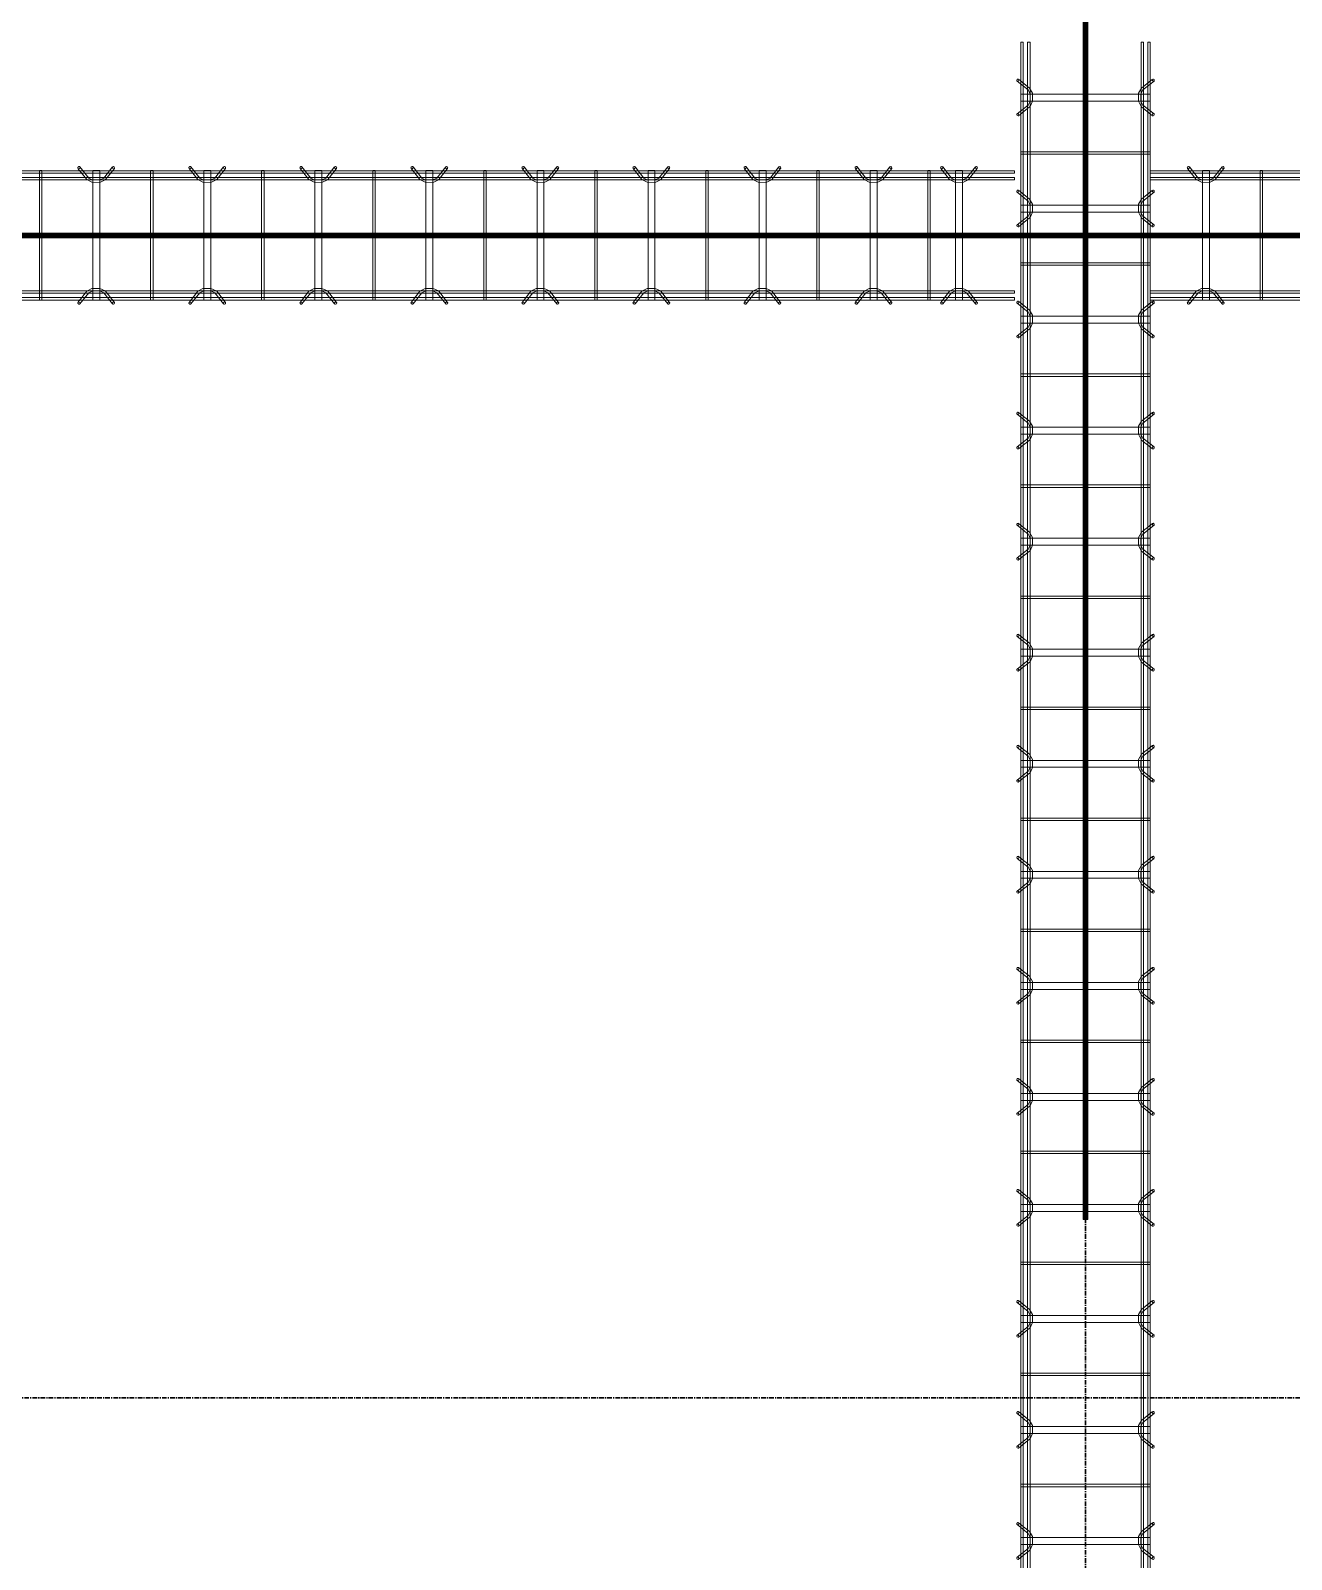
# Model space of a CAD drawing. Header units: inches. Extents: x -19229 to -222, y -6301 to 12387.
# Drawn here: x -3595.3 to -3459.1, y 11265.7 to 11430.9 of the extents above; entities that cross this region are included whole.
import ezdxf

# ---------------------------------------------------------------- set-up
doc = ezdxf.new("R2010")
doc.units = ezdxf.units.IN
doc.header["$MEASUREMENT"] = 0
doc.linetypes.add('Grid Line 1_2_', pattern=[0.875, 0.5, -0.125, 0.125, -0.125])
for name, color, linetype, lineweight in [('A-GENM', 13, 'Continuous', 9), ('S-BEAM', 12, 'Continuous', 9), ('S-GRID', 1, 'Continuous', 9)]:
    doc.layers.add(name, color=color, linetype=linetype, lineweight=lineweight)

# ---------------------------------------------------------------- blocks, each defined once
blk = doc.blocks.new('Dowel bar assembly - Dowel bar assembly-674339-SLAB ON GROUND JOINTS')
at = {"layer": 'S-BEAM'}
for p, q in [((149.05, 1.98), (0, 1.98)), ((0, 1.98), (0, 1.72)), ((0, 1.72), (0, 1.98)), ((0, 1.72), (149.05, 1.72)), ((4.02, 2.23), (4.97, 1.03)), ((5.18, 1.19), (4.23, 2.39)), ((5.63, 1.99), (5.63, -12.01)), ((6.38, 1.99), (5.63, 1.99)), ((5.63, 1.99), (6.38, 1.99)), ((6.38, -12.01), (6.38, 1.99)), ((7.76, 2.39), (6.81, 1.19)), ((7.01, 1.03), (7.96, 2.23)), ((11.87, 1.99), (11.87, -12.01)), ((12.13, 1.99), (11.87, 1.99)), ((11.87, 1.99), (12.13, 1.99)), ((12.13, -12.01), (12.13, 1.99)), ((149.05, 1.25), (0, 1.25)), ((0, 0.99), (0, 1.25)), ((0, 1.25), (0, 0.99)), ((0, 0.99), (149.05, 0.99)), ((149.05, -11.01), (0, -11.01)), ((0, -11.27), (0, -11.01)), ((0, -11.01), (0, -11.27)), ((0, -11.27), (149.05, -11.27)), ((4.97, -11.05), (4.02, -12.25)), ((4.23, -12.41), (5.18, -11.21)), ((6.81, -11.21), (7.76, -12.41)), ((7.96, -12.25), (7.01, -11.05)), ((149.05, -11.74), (0, -11.74)), ((0, -12), (0, -11.74)), ((0, -11.74), (0, -12)), ((0, -12), (149.05, -12)), ((6.38, -12.01), (5.63, -12.01)), ((5.63, -12.01), (6.38, -12.01)), ((12.13, -12.01), (11.87, -12.01)), ((11.87, -12.01), (12.13, -12.01))]:
    blk.add_line(p, q, dxfattribs=at)
at = {"layer": 'S-BEAM', "flags": 128}
for points in [[(4.97, 1.03), (5.53, 0.73), (6.39, 0.72), (6.97, 0.99), (7.01, 1.03)], [(5.18, 1.19), (5.62, 0.97), (6.38, 0.98), (6.81, 1.19)], [(4.97, -11.05), (5.53, -10.75), (6.39, -10.74), (6.97, -11.01), (7.01, -11.05)], [(5.18, -11.21), (5.62, -10.99), (6.38, -11), (6.81, -11.21)]]:
    blk.add_lwpolyline(points, dxfattribs=at)
at = {"layer": 'S-BEAM'}
for centre, major_axis, start_param, end_param in [((4.12, 2.31), (0.101, 0.08), 5.709265, 8.850858), ((4.12, 2.31), (0.101, 0.08), 2.567673, 5.709265), ((7.86, 2.31), (-0.101, 0.08), 3.715513, 6.857105), ((7.86, 2.31), (-0.101, 0.08), 0.57392, 3.715513), ((4.12, -12.33), (-0.101, 0.08), 3.715513, 6.857105), ((4.12, -12.33), (-0.101, 0.08), 0.57392, 3.715513), ((7.86, -12.33), (0.101, 0.08), 5.709265, 8.850858), ((7.86, -12.33), (0.101, 0.08), 2.567673, 5.709265)]:
    blk.add_ellipse(centre, major_axis=major_axis, ratio=0.816528, start_param=start_param, end_param=end_param, dxfattribs=at)
blk = doc.blocks.new('Dowel bar assembly - Dowel bar assembly-674452-SLAB ON GROUND JOINTS')
at = {"layer": 'S-BEAM'}
for p, q in [((153.25, 1.98), (0, 1.98)), ((0, 1.72), (153.25, 1.72)), ((47.87, 1.99), (47.87, -12.01)), ((48.13, 1.99), (47.87, 1.99)), ((47.87, 1.99), (48.13, 1.99)), ((48.13, -12.01), (48.13, 1.99)), ((52.02, 2.23), (52.97, 1.03)), ((53.18, 1.19), (52.23, 2.39)), ((53.63, 1.99), (53.63, -12.01)), ((54.38, 1.99), (53.63, 1.99)), ((53.63, 1.99), (54.38, 1.99)), ((54.38, -12.01), (54.38, 1.99)), ((55.76, 2.39), (54.81, 1.19)), ((55.01, 1.03), (55.96, 2.23)), ((59.87, 1.99), (59.87, -12.01)), ((60.13, 1.99), (59.87, 1.99)), ((59.87, 1.99), (60.13, 1.99)), ((60.13, -12.01), (60.13, 1.99)), ((64.02, 2.23), (64.97, 1.03)), ((65.18, 1.19), (64.23, 2.39)), ((65.63, 1.99), (65.63, -12.01)), ((66.38, 1.99), (65.63, 1.99)), ((65.63, 1.99), (66.38, 1.99)), ((66.38, -12.01), (66.38, 1.99)), ((67.76, 2.39), (66.81, 1.19)), ((67.01, 1.03), (67.96, 2.23)), ((71.87, 1.99), (71.87, -12.01)), ((72.13, 1.99), (71.87, 1.99)), ((71.87, 1.99), (72.13, 1.99)), ((72.13, -12.01), (72.13, 1.99)), ((76.02, 2.23), (76.97, 1.03)), ((77.18, 1.19), (76.23, 2.39)), ((77.63, 1.99), (77.63, -12.01)), ((78.38, 1.99), (77.63, 1.99)), ((77.63, 1.99), (78.38, 1.99)), ((78.38, -12.01), (78.38, 1.99)), ((79.76, 2.39), (78.81, 1.19)), ((79.01, 1.03), (79.96, 2.23)), ((83.87, 1.99), (83.87, -12.01)), ((84.13, 1.99), (83.87, 1.99)), ((83.87, 1.99), (84.13, 1.99)), ((84.13, -12.01), (84.13, 1.99)), ((88.02, 2.23), (88.97, 1.03)), ((89.18, 1.19), (88.23, 2.39)), ((89.63, 1.99), (89.63, -12.01)), ((90.38, 1.99), (89.63, 1.99)), ((89.63, 1.99), (90.38, 1.99)), ((90.38, -12.01), (90.38, 1.99)), ((91.76, 2.39), (90.81, 1.19)), ((91.01, 1.03), (91.96, 2.23)), ((95.87, 1.99), (95.87, -12.01)), ((96.13, 1.99), (95.87, 1.99)), ((95.87, 1.99), (96.13, 1.99)), ((96.13, -12.01), (96.13, 1.99)), ((100.02, 2.23), (100.97, 1.03)), ((101.18, 1.19), (100.23, 2.39)), ((101.63, 1.99), (101.63, -12.01)), ((102.38, 1.99), (101.63, 1.99)), ((101.63, 1.99), (102.38, 1.99)), ((102.38, -12.01), (102.38, 1.99)), ((103.76, 2.39), (102.81, 1.19)), ((103.01, 1.03), (103.96, 2.23)), ((107.87, 1.99), (107.87, -12.01)), ((108.13, 1.99), (107.87, 1.99)), ((107.87, 1.99), (108.13, 1.99)), ((108.13, -12.01), (108.13, 1.99)), ((112.02, 2.23), (112.97, 1.03)), ((113.18, 1.19), (112.23, 2.39)), ((113.63, 1.99), (113.63, -12.01)), ((114.38, 1.99), (113.63, 1.99)), ((113.63, 1.99), (114.38, 1.99)), ((114.38, -12.01), (114.38, 1.99)), ((115.76, 2.39), (114.81, 1.19)), ((115.01, 1.03), (115.96, 2.23)), ((119.87, 1.99), (119.87, -12.01)), ((120.13, 1.99), (119.87, 1.99)), ((119.87, 1.99), (120.13, 1.99)), ((120.13, -12.01), (120.13, 1.99)), ((124.02, 2.23), (124.97, 1.03)), ((125.18, 1.19), (124.23, 2.39)), ((125.63, 1.99), (125.63, -12.01)), ((126.38, 1.99), (125.63, 1.99)), ((125.63, 1.99), (126.38, 1.99)), ((126.38, -12.01), (126.38, 1.99)), ((127.76, 2.39), (126.81, 1.19)), ((127.01, 1.03), (127.96, 2.23)), ((131.87, 1.99), (131.87, -12.01)), ((132.13, 1.99), (131.87, 1.99)), ((131.87, 1.99), (132.13, 1.99)), ((132.13, -12.01), (132.13, 1.99)), ((136.02, 2.23), (136.97, 1.03)), ((137.18, 1.19), (136.23, 2.39)), ((137.63, 1.99), (137.63, -12.01)), ((138.38, 1.99), (137.63, 1.99)), ((137.63, 1.99), (138.38, 1.99)), ((138.38, -12.01), (138.38, 1.99)), ((139.76, 2.39), (138.81, 1.19)), ((139.01, 1.03), (139.96, 2.23)), ((143.87, 1.99), (143.87, -12.01)), ((144.13, 1.99), (143.87, 1.99)), ((143.87, 1.99), (144.13, 1.99)), ((144.13, -12.01), (144.13, 1.99)), ((145.27, 2.23), (146.22, 1.03)), ((146.43, 1.19), (145.48, 2.39)), ((146.87, 1.99), (146.87, -12.01)), ((147.63, 1.99), (146.87, 1.99)), ((146.87, 1.99), (147.63, 1.99)), ((147.63, -12.01), (147.63, 1.99)), ((149.01, 2.39), (148.06, 1.19)), ((148.26, 1.03), (149.21, 2.23)), ((153.25, 1.98), (153.25, 1.72)), ((153.25, 1.72), (153.25, 1.98)), ((153.25, 1.25), (0, 1.25)), ((0, 0.99), (153.25, 0.99)), ((153.25, 0.99), (153.25, 1.25)), ((153.25, 1.25), (153.25, 0.99)), ((153.25, -11.01), (0, -11.01)), ((0, -11.27), (153.25, -11.27)), ((52.97, -11.05), (52.02, -12.25)), ((52.23, -12.41), (53.18, -11.21)), ((54.81, -11.21), (55.76, -12.41)), ((55.96, -12.25), (55.01, -11.05)), ((64.97, -11.05), (64.02, -12.25)), ((64.23, -12.41), (65.18, -11.21)), ((66.81, -11.21), (67.76, -12.41)), ((67.96, -12.25), (67.01, -11.05)), ((76.97, -11.05), (76.02, -12.25)), ((76.23, -12.41), (77.18, -11.21)), ((78.81, -11.21), (79.76, -12.41)), ((79.96, -12.25), (79.01, -11.05)), ((88.97, -11.05), (88.02, -12.25)), ((88.23, -12.41), (89.18, -11.21)), ((90.81, -11.21), (91.76, -12.41)), ((91.96, -12.25), (91.01, -11.05)), ((100.97, -11.05), (100.02, -12.25)), ((100.23, -12.41), (101.18, -11.21)), ((102.81, -11.21), (103.76, -12.41)), ((103.96, -12.25), (103.01, -11.05)), ((112.97, -11.05), (112.02, -12.25)), ((112.23, -12.41), (113.18, -11.21)), ((114.81, -11.21), (115.76, -12.41)), ((115.96, -12.25), (115.01, -11.05)), ((124.97, -11.05), (124.02, -12.25)), ((124.23, -12.41), (125.18, -11.21)), ((126.81, -11.21), (127.76, -12.41)), ((127.96, -12.25), (127.01, -11.05)), ((136.97, -11.05), (136.02, -12.25)), ((136.23, -12.41), (137.18, -11.21)), ((138.81, -11.21), (139.76, -12.41)), ((139.96, -12.25), (139.01, -11.05)), ((146.22, -11.05), (145.27, -12.25)), ((145.48, -12.41), (146.43, -11.21)), ((148.06, -11.21), (149.01, -12.41)), ((149.21, -12.25), (148.26, -11.05)), ((153.25, -11.27), (153.25, -11.01)), ((153.25, -11.01), (153.25, -11.27)), ((153.25, -11.74), (0, -11.74)), ((0, -12), (153.25, -12)), ((48.13, -12.01), (47.87, -12.01)), ((47.87, -12.01), (48.13, -12.01)), ((54.38, -12.01), (53.63, -12.01)), ((53.63, -12.01), (54.38, -12.01)), ((60.13, -12.01), (59.87, -12.01)), ((59.87, -12.01), (60.13, -12.01)), ((66.38, -12.01), (65.63, -12.01)), ((65.63, -12.01), (66.38, -12.01)), ((72.13, -12.01), (71.87, -12.01)), ((71.87, -12.01), (72.13, -12.01)), ((78.38, -12.01), (77.63, -12.01)), ((77.63, -12.01), (78.38, -12.01)), ((84.13, -12.01), (83.87, -12.01)), ((83.87, -12.01), (84.13, -12.01)), ((90.38, -12.01), (89.63, -12.01)), ((89.63, -12.01), (90.38, -12.01)), ((96.13, -12.01), (95.87, -12.01)), ((95.87, -12.01), (96.13, -12.01)), ((102.38, -12.01), (101.63, -12.01)), ((101.63, -12.01), (102.38, -12.01)), ((108.13, -12.01), (107.87, -12.01)), ((107.87, -12.01), (108.13, -12.01)), ((114.38, -12.01), (113.63, -12.01)), ((113.63, -12.01), (114.38, -12.01)), ((120.13, -12.01), (119.87, -12.01)), ((119.87, -12.01), (120.13, -12.01)), ((126.38, -12.01), (125.63, -12.01)), ((125.63, -12.01), (126.38, -12.01)), ((132.13, -12.01), (131.87, -12.01)), ((131.87, -12.01), (132.13, -12.01)), ((138.38, -12.01), (137.63, -12.01)), ((137.63, -12.01), (138.38, -12.01)), ((144.13, -12.01), (143.87, -12.01)), ((143.87, -12.01), (144.13, -12.01)), ((147.63, -12.01), (146.87, -12.01)), ((146.87, -12.01), (147.63, -12.01)), ((153.25, -12), (153.25, -11.74)), ((153.25, -11.74), (153.25, -12))]:
    blk.add_line(p, q, dxfattribs=at)
at = {"layer": 'S-BEAM', "flags": 128}
for points in [[(52.97, 1.03), (53.53, 0.73), (54.39, 0.72), (54.97, 0.99), (55.01, 1.03)], [(53.18, 1.19), (53.62, 0.97), (54.38, 0.98), (54.81, 1.19)], [(64.97, 1.03), (65.53, 0.73), (66.39, 0.72), (66.97, 0.99), (67.01, 1.03)], [(65.18, 1.19), (65.62, 0.97), (66.38, 0.98), (66.81, 1.19)], [(76.97, 1.03), (77.53, 0.73), (78.39, 0.72), (78.97, 0.99), (79.01, 1.03)], [(77.18, 1.19), (77.62, 0.97), (78.38, 0.98), (78.81, 1.19)], [(88.97, 1.03), (89.53, 0.73), (90.39, 0.72), (90.97, 0.99), (91.01, 1.03)], [(89.18, 1.19), (89.62, 0.97), (90.38, 0.98), (90.81, 1.19)], [(100.97, 1.03), (101.53, 0.73), (102.39, 0.72), (102.97, 0.99), (103.01, 1.03)], [(101.18, 1.19), (101.62, 0.97), (102.38, 0.98), (102.81, 1.19)], [(112.97, 1.03), (113.53, 0.73), (114.39, 0.72), (114.97, 0.99), (115.01, 1.03)], [(113.18, 1.19), (113.62, 0.97), (114.38, 0.98), (114.81, 1.19)], [(124.97, 1.03), (125.53, 0.73), (126.39, 0.72), (126.97, 0.99), (127.01, 1.03)], [(125.18, 1.19), (125.62, 0.97), (126.38, 0.98), (126.81, 1.19)], [(136.97, 1.03), (137.53, 0.73), (138.39, 0.72), (138.97, 0.99), (139.01, 1.03)], [(137.18, 1.19), (137.62, 0.97), (138.38, 0.98), (138.81, 1.19)], [(146.22, 1.03), (146.78, 0.73), (147.64, 0.72), (148.22, 0.99), (148.26, 1.03)], [(146.43, 1.19), (146.87, 0.97), (147.63, 0.98), (148.06, 1.19)], [(52.97, -11.05), (53.53, -10.75), (54.39, -10.74), (54.97, -11.01), (55.01, -11.05)], [(53.18, -11.21), (53.62, -10.99), (54.38, -11), (54.81, -11.21)], [(64.97, -11.05), (65.53, -10.75), (66.39, -10.74), (66.97, -11.01), (67.01, -11.05)], [(65.18, -11.21), (65.62, -10.99), (66.38, -11), (66.81, -11.21)], [(76.97, -11.05), (77.53, -10.75), (78.39, -10.74), (78.97, -11.01), (79.01, -11.05)], [(77.18, -11.21), (77.62, -10.99), (78.38, -11), (78.81, -11.21)], [(88.97, -11.05), (89.53, -10.75), (90.39, -10.74), (90.97, -11.01), (91.01, -11.05)], [(89.18, -11.21), (89.62, -10.99), (90.38, -11), (90.81, -11.21)], [(100.97, -11.05), (101.53, -10.75), (102.39, -10.74), (102.97, -11.01), (103.01, -11.05)], [(101.18, -11.21), (101.62, -10.99), (102.38, -11), (102.81, -11.21)], [(112.97, -11.05), (113.53, -10.75), (114.39, -10.74), (114.97, -11.01), (115.01, -11.05)], [(113.18, -11.21), (113.62, -10.99), (114.38, -11), (114.81, -11.21)], [(124.97, -11.05), (125.53, -10.75), (126.39, -10.74), (126.97, -11.01), (127.01, -11.05)], [(125.18, -11.21), (125.62, -10.99), (126.38, -11), (126.81, -11.21)], [(136.97, -11.05), (137.53, -10.75), (138.39, -10.74), (138.97, -11.01), (139.01, -11.05)], [(137.18, -11.21), (137.62, -10.99), (138.38, -11), (138.81, -11.21)], [(146.22, -11.05), (146.78, -10.75), (147.64, -10.74), (148.22, -11.01), (148.26, -11.05)], [(146.43, -11.21), (146.87, -10.99), (147.63, -11), (148.06, -11.21)]]:
    blk.add_lwpolyline(points, dxfattribs=at)
at = {"layer": 'S-BEAM'}
for centre, major_axis, start_param, end_param in [((52.12, 2.31), (0.101, 0.08), 5.709265, 8.850858), ((52.12, 2.31), (0.101, 0.08), 2.567673, 5.709265), ((55.86, 2.31), (-0.101, 0.08), 3.715513, 6.857105), ((55.86, 2.31), (-0.101, 0.08), 0.57392, 3.715513), ((64.12, 2.31), (0.101, 0.08), 5.709265, 8.850858), ((64.12, 2.31), (0.101, 0.08), 2.567673, 5.709265), ((67.86, 2.31), (-0.101, 0.08), 3.715513, 6.857105), ((67.86, 2.31), (-0.101, 0.08), 0.57392, 3.715513), ((76.12, 2.31), (0.101, 0.08), 5.709265, 8.850858), ((76.12, 2.31), (0.101, 0.08), 2.567673, 5.709265), ((79.86, 2.31), (-0.101, 0.08), 3.715513, 6.857105), ((79.86, 2.31), (-0.101, 0.08), 0.57392, 3.715513), ((88.12, 2.31), (0.101, 0.08), 5.709265, 8.850858), ((88.12, 2.31), (0.101, 0.08), 2.567673, 5.709265), ((91.86, 2.31), (-0.101, 0.08), 3.715513, 6.857105), ((91.86, 2.31), (-0.101, 0.08), 0.57392, 3.715513), ((100.12, 2.31), (0.101, 0.08), 5.709265, 8.850858), ((100.12, 2.31), (0.101, 0.08), 2.567673, 5.709265), ((103.86, 2.31), (-0.101, 0.08), 3.715513, 6.857105), ((103.86, 2.31), (-0.101, 0.08), 0.57392, 3.715513), ((112.12, 2.31), (0.101, 0.08), 5.709265, 8.850858), ((112.12, 2.31), (0.101, 0.08), 2.567673, 5.709265), ((115.86, 2.31), (-0.101, 0.08), 3.715513, 6.857105), ((115.86, 2.31), (-0.101, 0.08), 0.57392, 3.715513), ((124.12, 2.31), (0.101, 0.08), 5.709265, 8.850858), ((124.12, 2.31), (0.101, 0.08), 2.567673, 5.709265), ((127.86, 2.31), (-0.101, 0.08), 3.715513, 6.857105), ((127.86, 2.31), (-0.101, 0.08), 0.57392, 3.715513), ((136.12, 2.31), (0.101, 0.08), 5.709265, 8.850858), ((136.12, 2.31), (0.101, 0.08), 2.567673, 5.709265), ((139.86, 2.31), (-0.101, 0.08), 3.715513, 6.857105), ((139.86, 2.31), (-0.101, 0.08), 0.57392, 3.715513), ((145.37, 2.31), (0.101, 0.08), 5.709265, 8.850858), ((145.37, 2.31), (0.101, 0.08), 2.567673, 5.709265), ((149.11, 2.31), (-0.101, 0.08), 3.715513, 6.857105), ((149.11, 2.31), (-0.101, 0.08), 0.57392, 3.715513), ((52.12, -12.33), (-0.101, 0.08), 3.715513, 6.857105), ((52.12, -12.33), (-0.101, 0.08), 0.57392, 3.715513), ((55.86, -12.33), (0.101, 0.08), 5.709265, 8.850858), ((55.86, -12.33), (0.101, 0.08), 2.567673, 5.709265), ((64.12, -12.33), (-0.101, 0.08), 3.715513, 6.857105), ((64.12, -12.33), (-0.101, 0.08), 0.57392, 3.715513), ((67.86, -12.33), (0.101, 0.08), 5.709265, 8.850858), ((67.86, -12.33), (0.101, 0.08), 2.567673, 5.709265), ((76.12, -12.33), (-0.101, 0.08), 3.715513, 6.857105), ((76.12, -12.33), (-0.101, 0.08), 0.57392, 3.715513), ((79.86, -12.33), (0.101, 0.08), 5.709265, 8.850858), ((79.86, -12.33), (0.101, 0.08), 2.567673, 5.709265), ((88.12, -12.33), (-0.101, 0.08), 3.715513, 6.857105), ((88.12, -12.33), (-0.101, 0.08), 0.57392, 3.715513), ((91.86, -12.33), (0.101, 0.08), 5.709265, 8.850858), ((91.86, -12.33), (0.101, 0.08), 2.567673, 5.709265), ((100.12, -12.33), (-0.101, 0.08), 3.715513, 6.857105), ((100.12, -12.33), (-0.101, 0.08), 0.57392, 3.715513), ((103.86, -12.33), (0.101, 0.08), 5.709265, 8.850858), ((103.86, -12.33), (0.101, 0.08), 2.567673, 5.709265), ((112.12, -12.33), (-0.101, 0.08), 3.715513, 6.857105), ((112.12, -12.33), (-0.101, 0.08), 0.57392, 3.715513), ((115.86, -12.33), (0.101, 0.08), 5.709265, 8.850858), ((115.86, -12.33), (0.101, 0.08), 2.567673, 5.709265), ((124.12, -12.33), (-0.101, 0.08), 3.715513, 6.857105), ((124.12, -12.33), (-0.101, 0.08), 0.57392, 3.715513), ((127.86, -12.33), (0.101, 0.08), 5.709265, 8.850858), ((127.86, -12.33), (0.101, 0.08), 2.567673, 5.709265), ((136.12, -12.33), (-0.101, 0.08), 3.715513, 6.857105), ((136.12, -12.33), (-0.101, 0.08), 0.57392, 3.715513), ((139.86, -12.33), (0.101, 0.08), 5.709265, 8.850858), ((139.86, -12.33), (0.101, 0.08), 2.567673, 5.709265), ((145.37, -12.33), (-0.101, 0.08), 3.715513, 6.857105), ((145.37, -12.33), (-0.101, 0.08), 0.57392, 3.715513), ((149.11, -12.33), (0.101, 0.08), 5.709265, 8.850858), ((149.11, -12.33), (0.101, 0.08), 2.567673, 5.709265)]:
    blk.add_ellipse(centre, major_axis=major_axis, ratio=0.816528, start_param=start_param, end_param=end_param, dxfattribs=at)
blk = doc.blocks.new('Dowel bar assembly - Dowel bar assembly-1729090-SLAB ON GROUND JOINTS')
at = {"layer": 'S-BEAM'}
for p, q in [((242.52, 1.98), (0, 1.98)), ((0, 1.98), (0, 1.72)), ((0, 1.72), (0, 1.98)), ((0, 1.72), (242.52, 1.72)), ((4.02, 2.23), (4.97, 1.03)), ((5.18, 1.19), (4.23, 2.39)), ((5.63, 1.99), (5.63, -12.01)), ((6.38, 1.99), (5.63, 1.99)), ((5.63, 1.99), (6.38, 1.99)), ((6.38, -12.01), (6.38, 1.99)), ((7.76, 2.39), (6.81, 1.19)), ((7.01, 1.03), (7.96, 2.23)), ((11.87, 1.99), (11.87, -12.01)), ((12.13, 1.99), (11.87, 1.99)), ((11.87, 1.99), (12.13, 1.99)), ((12.13, -12.01), (12.13, 1.99)), ((16.02, 2.23), (16.97, 1.03)), ((17.18, 1.19), (16.23, 2.39)), ((17.63, 1.99), (17.63, -12.01)), ((18.38, 1.99), (17.63, 1.99)), ((17.63, 1.99), (18.38, 1.99)), ((18.38, -12.01), (18.38, 1.99)), ((19.76, 2.39), (18.81, 1.19)), ((19.01, 1.03), (19.96, 2.23)), ((23.87, 1.99), (23.87, -12.01)), ((24.13, 1.99), (23.87, 1.99)), ((23.87, 1.99), (24.13, 1.99)), ((24.13, -12.01), (24.13, 1.99)), ((28.02, 2.23), (28.97, 1.03)), ((29.18, 1.19), (28.23, 2.39)), ((29.63, 1.99), (29.63, -12.01)), ((30.38, 1.99), (29.63, 1.99)), ((29.63, 1.99), (30.38, 1.99)), ((30.38, -12.01), (30.38, 1.99)), ((31.76, 2.39), (30.81, 1.19)), ((31.01, 1.03), (31.96, 2.23)), ((35.87, 1.99), (35.87, -12.01)), ((36.13, 1.99), (35.87, 1.99)), ((35.87, 1.99), (36.13, 1.99)), ((36.13, -12.01), (36.13, 1.99)), ((40.02, 2.23), (40.97, 1.03)), ((41.18, 1.19), (40.23, 2.39)), ((41.63, 1.99), (41.63, -12.01)), ((42.38, 1.99), (41.63, 1.99)), ((41.63, 1.99), (42.38, 1.99)), ((42.38, -12.01), (42.38, 1.99)), ((43.76, 2.39), (42.81, 1.19)), ((43.01, 1.03), (43.96, 2.23)), ((47.87, 1.99), (47.87, -12.01)), ((48.13, 1.99), (47.87, 1.99)), ((47.87, 1.99), (48.13, 1.99)), ((48.13, -12.01), (48.13, 1.99)), ((52.02, 2.23), (52.97, 1.03)), ((53.18, 1.19), (52.23, 2.39)), ((53.63, 1.99), (53.63, -12.01)), ((54.38, 1.99), (53.63, 1.99)), ((53.63, 1.99), (54.38, 1.99)), ((54.38, -12.01), (54.38, 1.99)), ((55.76, 2.39), (54.81, 1.19)), ((55.01, 1.03), (55.96, 2.23)), ((59.87, 1.99), (59.87, -12.01)), ((60.13, 1.99), (59.87, 1.99)), ((59.87, 1.99), (60.13, 1.99)), ((60.13, -12.01), (60.13, 1.99)), ((64.02, 2.23), (64.97, 1.03)), ((65.18, 1.19), (64.23, 2.39)), ((65.63, 1.99), (65.63, -12.01)), ((66.38, 1.99), (65.63, 1.99)), ((65.63, 1.99), (66.38, 1.99)), ((66.38, -12.01), (66.38, 1.99)), ((67.76, 2.39), (66.81, 1.19)), ((67.01, 1.03), (67.96, 2.23)), ((71.87, 1.99), (71.87, -12.01)), ((72.13, 1.99), (71.87, 1.99)), ((71.87, 1.99), (72.13, 1.99)), ((72.13, -12.01), (72.13, 1.99)), ((76.02, 2.23), (76.97, 1.03)), ((77.18, 1.19), (76.23, 2.39)), ((77.63, 1.99), (77.63, -12.01)), ((78.38, 1.99), (77.63, 1.99)), ((77.63, 1.99), (78.38, 1.99)), ((78.38, -12.01), (78.38, 1.99)), ((79.76, 2.39), (78.81, 1.19)), ((79.01, 1.03), (79.96, 2.23)), ((83.87, 1.99), (83.87, -12.01)), ((84.13, 1.99), (83.87, 1.99)), ((83.87, 1.99), (84.13, 1.99)), ((84.13, -12.01), (84.13, 1.99)), ((88.02, 2.23), (88.97, 1.03)), ((89.18, 1.19), (88.23, 2.39)), ((89.63, 1.99), (89.63, -12.01)), ((90.38, 1.99), (89.63, 1.99)), ((89.63, 1.99), (90.38, 1.99)), ((90.38, -12.01), (90.38, 1.99)), ((91.76, 2.39), (90.81, 1.19)), ((91.01, 1.03), (91.96, 2.23)), ((95.87, 1.99), (95.87, -12.01)), ((96.13, 1.99), (95.87, 1.99)), ((95.87, 1.99), (96.13, 1.99)), ((96.13, -12.01), (96.13, 1.99)), ((100.02, 2.23), (100.97, 1.03)), ((101.18, 1.19), (100.23, 2.39)), ((101.63, 1.99), (101.63, -12.01)), ((102.38, 1.99), (101.63, 1.99)), ((101.63, 1.99), (102.38, 1.99)), ((102.38, -12.01), (102.38, 1.99)), ((103.76, 2.39), (102.81, 1.19)), ((103.01, 1.03), (103.96, 2.23)), ((107.87, 1.99), (107.87, -12.01)), ((108.13, 1.99), (107.87, 1.99)), ((107.87, 1.99), (108.13, 1.99)), ((108.13, -12.01), (108.13, 1.99)), ((112.02, 2.23), (112.97, 1.03)), ((113.18, 1.19), (112.23, 2.39)), ((113.63, 1.99), (113.63, -12.01)), ((114.38, 1.99), (113.63, 1.99)), ((113.63, 1.99), (114.38, 1.99)), ((114.38, -12.01), (114.38, 1.99)), ((115.76, 2.39), (114.81, 1.19)), ((115.01, 1.03), (115.96, 2.23)), ((119.87, 1.99), (119.87, -12.01)), ((120.13, 1.99), (119.87, 1.99)), ((119.87, 1.99), (120.13, 1.99)), ((120.13, -12.01), (120.13, 1.99)), ((124.02, 2.23), (124.97, 1.03)), ((125.18, 1.19), (124.23, 2.39)), ((125.63, 1.99), (125.63, -12.01)), ((126.38, 1.99), (125.63, 1.99)), ((125.63, 1.99), (126.38, 1.99)), ((126.38, -12.01), (126.38, 1.99)), ((127.76, 2.39), (126.81, 1.19)), ((127.01, 1.03), (127.96, 2.23)), ((131.87, 1.99), (131.87, -12.01)), ((132.13, 1.99), (131.87, 1.99)), ((131.87, 1.99), (132.13, 1.99)), ((132.13, -12.01), (132.13, 1.99)), ((136.02, 2.23), (136.97, 1.03)), ((137.18, 1.19), (136.23, 2.39)), ((137.63, 1.99), (137.63, -12.01)), ((138.38, 1.99), (137.63, 1.99)), ((137.63, 1.99), (138.38, 1.99)), ((138.38, -12.01), (138.38, 1.99)), ((139.76, 2.39), (138.81, 1.19)), ((139.01, 1.03), (139.96, 2.23)), ((143.87, 1.99), (143.87, -12.01)), ((144.13, 1.99), (143.87, 1.99)), ((143.87, 1.99), (144.13, 1.99)), ((144.13, -12.01), (144.13, 1.99)), ((148.02, 2.23), (148.97, 1.03)), ((149.18, 1.19), (148.23, 2.39)), ((149.63, 1.99), (149.63, -12.01)), ((150.38, 1.99), (149.63, 1.99)), ((149.63, 1.99), (150.38, 1.99)), ((150.38, -12.01), (150.38, 1.99)), ((151.76, 2.39), (150.81, 1.19)), ((151.01, 1.03), (151.96, 2.23)), ((155.87, 1.99), (155.87, -12.01)), ((156.13, 1.99), (155.87, 1.99)), ((155.87, 1.99), (156.13, 1.99)), ((156.13, -12.01), (156.13, 1.99)), ((160.02, 2.23), (160.97, 1.03)), ((161.18, 1.19), (160.23, 2.39)), ((161.63, 1.99), (161.63, -12.01)), ((162.38, 1.99), (161.63, 1.99)), ((161.63, 1.99), (162.38, 1.99)), ((162.38, -12.01), (162.38, 1.99)), ((163.76, 2.39), (162.81, 1.19)), ((163.01, 1.03), (163.96, 2.23)), ((242.52, 1.25), (0, 1.25)), ((0, 0.99), (0, 1.25)), ((0, 1.25), (0, 0.99)), ((0, 0.99), (242.52, 0.99)), ((242.52, -11.01), (0, -11.01)), ((0, -11.27), (0, -11.01)), ((0, -11.01), (0, -11.27)), ((0, -11.27), (242.52, -11.27)), ((4.97, -11.05), (4.02, -12.25)), ((4.23, -12.41), (5.18, -11.21)), ((6.81, -11.21), (7.76, -12.41)), ((7.96, -12.25), (7.01, -11.05)), ((16.97, -11.05), (16.02, -12.25)), ((16.23, -12.41), (17.18, -11.21)), ((18.81, -11.21), (19.76, -12.41)), ((19.96, -12.25), (19.01, -11.05)), ((28.97, -11.05), (28.02, -12.25)), ((28.23, -12.41), (29.18, -11.21)), ((30.81, -11.21), (31.76, -12.41)), ((31.96, -12.25), (31.01, -11.05)), ((40.97, -11.05), (40.02, -12.25)), ((40.23, -12.41), (41.18, -11.21)), ((42.81, -11.21), (43.76, -12.41)), ((43.96, -12.25), (43.01, -11.05)), ((52.97, -11.05), (52.02, -12.25)), ((52.23, -12.41), (53.18, -11.21)), ((54.81, -11.21), (55.76, -12.41)), ((55.96, -12.25), (55.01, -11.05)), ((64.97, -11.05), (64.02, -12.25)), ((64.23, -12.41), (65.18, -11.21)), ((66.81, -11.21), (67.76, -12.41)), ((67.96, -12.25), (67.01, -11.05)), ((76.97, -11.05), (76.02, -12.25)), ((76.23, -12.41), (77.18, -11.21)), ((78.81, -11.21), (79.76, -12.41)), ((79.96, -12.25), (79.01, -11.05)), ((88.97, -11.05), (88.02, -12.25)), ((88.23, -12.41), (89.18, -11.21)), ((90.81, -11.21), (91.76, -12.41)), ((91.96, -12.25), (91.01, -11.05)), ((100.97, -11.05), (100.02, -12.25)), ((100.23, -12.41), (101.18, -11.21)), ((102.81, -11.21), (103.76, -12.41)), ((103.96, -12.25), (103.01, -11.05)), ((112.97, -11.05), (112.02, -12.25)), ((112.23, -12.41), (113.18, -11.21)), ((114.81, -11.21), (115.76, -12.41)), ((115.96, -12.25), (115.01, -11.05)), ((124.97, -11.05), (124.02, -12.25)), ((124.23, -12.41), (125.18, -11.21)), ((126.81, -11.21), (127.76, -12.41)), ((127.96, -12.25), (127.01, -11.05)), ((136.97, -11.05), (136.02, -12.25)), ((136.23, -12.41), (137.18, -11.21)), ((138.81, -11.21), (139.76, -12.41)), ((139.96, -12.25), (139.01, -11.05)), ((148.97, -11.05), (148.02, -12.25)), ((148.23, -12.41), (149.18, -11.21)), ((150.81, -11.21), (151.76, -12.41)), ((151.96, -12.25), (151.01, -11.05)), ((160.97, -11.05), (160.02, -12.25)), ((160.23, -12.41), (161.18, -11.21)), ((162.81, -11.21), (163.76, -12.41)), ((163.96, -12.25), (163.01, -11.05)), ((242.52, -11.74), (0, -11.74)), ((0, -12), (0, -11.74)), ((0, -11.74), (0, -12)), ((0, -12), (242.52, -12)), ((6.38, -12.01), (5.63, -12.01)), ((5.63, -12.01), (6.38, -12.01)), ((12.13, -12.01), (11.87, -12.01)), ((11.87, -12.01), (12.13, -12.01)), ((18.38, -12.01), (17.63, -12.01)), ((17.63, -12.01), (18.38, -12.01)), ((24.13, -12.01), (23.87, -12.01)), ((23.87, -12.01), (24.13, -12.01)), ((30.38, -12.01), (29.63, -12.01)), ((29.63, -12.01), (30.38, -12.01)), ((36.13, -12.01), (35.87, -12.01)), ((35.87, -12.01), (36.13, -12.01)), ((42.38, -12.01), (41.63, -12.01)), ((41.63, -12.01), (42.38, -12.01)), ((48.13, -12.01), (47.87, -12.01)), ((47.87, -12.01), (48.13, -12.01)), ((54.38, -12.01), (53.63, -12.01)), ((53.63, -12.01), (54.38, -12.01)), ((60.13, -12.01), (59.87, -12.01)), ((59.87, -12.01), (60.13, -12.01)), ((66.38, -12.01), (65.63, -12.01)), ((65.63, -12.01), (66.38, -12.01)), ((72.13, -12.01), (71.87, -12.01)), ((71.87, -12.01), (72.13, -12.01)), ((78.38, -12.01), (77.63, -12.01)), ((77.63, -12.01), (78.38, -12.01)), ((84.13, -12.01), (83.87, -12.01)), ((83.87, -12.01), (84.13, -12.01)), ((90.38, -12.01), (89.63, -12.01)), ((89.63, -12.01), (90.38, -12.01)), ((96.13, -12.01), (95.87, -12.01)), ((95.87, -12.01), (96.13, -12.01)), ((102.38, -12.01), (101.63, -12.01)), ((101.63, -12.01), (102.38, -12.01)), ((108.13, -12.01), (107.87, -12.01)), ((107.87, -12.01), (108.13, -12.01)), ((114.38, -12.01), (113.63, -12.01)), ((113.63, -12.01), (114.38, -12.01)), ((120.13, -12.01), (119.87, -12.01)), ((119.87, -12.01), (120.13, -12.01)), ((126.38, -12.01), (125.63, -12.01)), ((125.63, -12.01), (126.38, -12.01)), ((132.13, -12.01), (131.87, -12.01)), ((131.87, -12.01), (132.13, -12.01)), ((138.38, -12.01), (137.63, -12.01)), ((137.63, -12.01), (138.38, -12.01)), ((144.13, -12.01), (143.87, -12.01)), ((143.87, -12.01), (144.13, -12.01)), ((150.38, -12.01), (149.63, -12.01)), ((149.63, -12.01), (150.38, -12.01)), ((156.13, -12.01), (155.87, -12.01)), ((155.87, -12.01), (156.13, -12.01)), ((162.38, -12.01), (161.63, -12.01)), ((161.63, -12.01), (162.38, -12.01))]:
    blk.add_line(p, q, dxfattribs=at)
at = {"layer": 'S-BEAM', "flags": 128}
for points in [[(4.97, 1.03), (5.53, 0.73), (6.39, 0.72), (6.97, 0.99), (7.01, 1.03)], [(5.18, 1.19), (5.62, 0.97), (6.38, 0.98), (6.81, 1.19)], [(16.97, 1.03), (17.53, 0.73), (18.39, 0.72), (18.97, 0.99), (19.01, 1.03)], [(17.18, 1.19), (17.62, 0.97), (18.38, 0.98), (18.81, 1.19)], [(28.97, 1.03), (29.53, 0.73), (30.39, 0.72), (30.97, 0.99), (31.01, 1.03)], [(29.18, 1.19), (29.62, 0.97), (30.38, 0.98), (30.81, 1.19)], [(40.97, 1.03), (41.53, 0.73), (42.39, 0.72), (42.97, 0.99), (43.01, 1.03)], [(41.18, 1.19), (41.62, 0.97), (42.38, 0.98), (42.81, 1.19)], [(52.97, 1.03), (53.53, 0.73), (54.39, 0.72), (54.97, 0.99), (55.01, 1.03)], [(53.18, 1.19), (53.62, 0.97), (54.38, 0.98), (54.81, 1.19)], [(64.97, 1.03), (65.53, 0.73), (66.39, 0.72), (66.97, 0.99), (67.01, 1.03)], [(65.18, 1.19), (65.62, 0.97), (66.38, 0.98), (66.81, 1.19)], [(76.97, 1.03), (77.53, 0.73), (78.39, 0.72), (78.97, 0.99), (79.01, 1.03)], [(77.18, 1.19), (77.62, 0.97), (78.38, 0.98), (78.81, 1.19)], [(88.97, 1.03), (89.53, 0.73), (90.39, 0.72), (90.97, 0.99), (91.01, 1.03)], [(89.18, 1.19), (89.62, 0.97), (90.38, 0.98), (90.81, 1.19)], [(100.97, 1.03), (101.53, 0.73), (102.39, 0.72), (102.97, 0.99), (103.01, 1.03)], [(101.18, 1.19), (101.62, 0.97), (102.38, 0.98), (102.81, 1.19)], [(112.97, 1.03), (113.53, 0.73), (114.39, 0.72), (114.97, 0.99), (115.01, 1.03)], [(113.18, 1.19), (113.62, 0.97), (114.38, 0.98), (114.81, 1.19)], [(124.97, 1.03), (125.53, 0.73), (126.39, 0.72), (126.97, 0.99), (127.01, 1.03)], [(125.18, 1.19), (125.62, 0.97), (126.38, 0.98), (126.81, 1.19)], [(136.97, 1.03), (137.53, 0.73), (138.39, 0.72), (138.97, 0.99), (139.01, 1.03)], [(137.18, 1.19), (137.62, 0.97), (138.38, 0.98), (138.81, 1.19)], [(148.97, 1.03), (149.53, 0.73), (150.39, 0.72), (150.97, 0.99), (151.01, 1.03)], [(149.18, 1.19), (149.62, 0.97), (150.38, 0.98), (150.81, 1.19)], [(160.97, 1.03), (161.53, 0.73), (162.39, 0.72), (162.97, 0.99), (163.01, 1.03)], [(161.18, 1.19), (161.62, 0.97), (162.38, 0.98), (162.81, 1.19)], [(4.97, -11.05), (5.53, -10.75), (6.39, -10.74), (6.97, -11.01), (7.01, -11.05)], [(5.18, -11.21), (5.62, -10.99), (6.38, -11), (6.81, -11.21)], [(16.97, -11.05), (17.53, -10.75), (18.39, -10.74), (18.97, -11.01), (19.01, -11.05)], [(17.18, -11.21), (17.62, -10.99), (18.38, -11), (18.81, -11.21)], [(28.97, -11.05), (29.53, -10.75), (30.39, -10.74), (30.97, -11.01), (31.01, -11.05)], [(29.18, -11.21), (29.62, -10.99), (30.38, -11), (30.81, -11.21)], [(40.97, -11.05), (41.53, -10.75), (42.39, -10.74), (42.97, -11.01), (43.01, -11.05)], [(41.18, -11.21), (41.62, -10.99), (42.38, -11), (42.81, -11.21)], [(52.97, -11.05), (53.53, -10.75), (54.39, -10.74), (54.97, -11.01), (55.01, -11.05)], [(53.18, -11.21), (53.62, -10.99), (54.38, -11), (54.81, -11.21)], [(64.97, -11.05), (65.53, -10.75), (66.39, -10.74), (66.97, -11.01), (67.01, -11.05)], [(65.18, -11.21), (65.62, -10.99), (66.38, -11), (66.81, -11.21)], [(76.97, -11.05), (77.53, -10.75), (78.39, -10.74), (78.97, -11.01), (79.01, -11.05)], [(77.18, -11.21), (77.62, -10.99), (78.38, -11), (78.81, -11.21)], [(88.97, -11.05), (89.53, -10.75), (90.39, -10.74), (90.97, -11.01), (91.01, -11.05)], [(89.18, -11.21), (89.62, -10.99), (90.38, -11), (90.81, -11.21)], [(100.97, -11.05), (101.53, -10.75), (102.39, -10.74), (102.97, -11.01), (103.01, -11.05)], [(101.18, -11.21), (101.62, -10.99), (102.38, -11), (102.81, -11.21)], [(112.97, -11.05), (113.53, -10.75), (114.39, -10.74), (114.97, -11.01), (115.01, -11.05)], [(113.18, -11.21), (113.62, -10.99), (114.38, -11), (114.81, -11.21)], [(124.97, -11.05), (125.53, -10.75), (126.39, -10.74), (126.97, -11.01), (127.01, -11.05)], [(125.18, -11.21), (125.62, -10.99), (126.38, -11), (126.81, -11.21)], [(136.97, -11.05), (137.53, -10.75), (138.39, -10.74), (138.97, -11.01), (139.01, -11.05)], [(137.18, -11.21), (137.62, -10.99), (138.38, -11), (138.81, -11.21)], [(148.97, -11.05), (149.53, -10.75), (150.39, -10.74), (150.97, -11.01), (151.01, -11.05)], [(149.18, -11.21), (149.62, -10.99), (150.38, -11), (150.81, -11.21)], [(160.97, -11.05), (161.53, -10.75), (162.39, -10.74), (162.97, -11.01), (163.01, -11.05)], [(161.18, -11.21), (161.62, -10.99), (162.38, -11), (162.81, -11.21)]]:
    blk.add_lwpolyline(points, dxfattribs=at)
at = {"layer": 'S-BEAM'}
for centre, major_axis, start_param, end_param in [((4.12, 2.31), (0.101, 0.08), 5.709265, 8.850858), ((4.12, 2.31), (0.101, 0.08), 2.567673, 5.709265), ((7.86, 2.31), (-0.101, 0.08), 3.715513, 6.857105), ((7.86, 2.31), (-0.101, 0.08), 0.57392, 3.715513), ((16.12, 2.31), (0.101, 0.08), 5.709265, 8.850858), ((16.12, 2.31), (0.101, 0.08), 2.567673, 5.709265), ((19.86, 2.31), (-0.101, 0.08), 3.715513, 6.857105), ((19.86, 2.31), (-0.101, 0.08), 0.57392, 3.715513), ((28.12, 2.31), (0.101, 0.08), 5.709265, 8.850858), ((28.12, 2.31), (0.101, 0.08), 2.567673, 5.709265), ((31.86, 2.31), (-0.101, 0.08), 3.715513, 6.857105), ((31.86, 2.31), (-0.101, 0.08), 0.57392, 3.715513), ((40.12, 2.31), (0.101, 0.08), 5.709265, 8.850858), ((40.12, 2.31), (0.101, 0.08), 2.567673, 5.709265), ((43.86, 2.31), (-0.101, 0.08), 3.715513, 6.857105), ((43.86, 2.31), (-0.101, 0.08), 0.57392, 3.715513), ((52.12, 2.31), (0.101, 0.08), 5.709265, 8.850858), ((52.12, 2.31), (0.101, 0.08), 2.567673, 5.709265), ((55.86, 2.31), (-0.101, 0.08), 3.715513, 6.857105), ((55.86, 2.31), (-0.101, 0.08), 0.57392, 3.715513), ((64.12, 2.31), (0.101, 0.08), 5.709265, 8.850858), ((64.12, 2.31), (0.101, 0.08), 2.567673, 5.709265), ((67.86, 2.31), (-0.101, 0.08), 3.715513, 6.857105), ((67.86, 2.31), (-0.101, 0.08), 0.57392, 3.715513), ((76.12, 2.31), (0.101, 0.08), 5.709265, 8.850858), ((76.12, 2.31), (0.101, 0.08), 2.567673, 5.709265), ((79.86, 2.31), (-0.101, 0.08), 3.715513, 6.857105), ((79.86, 2.31), (-0.101, 0.08), 0.57392, 3.715513), ((88.12, 2.31), (0.101, 0.08), 5.709265, 8.850858), ((88.12, 2.31), (0.101, 0.08), 2.567673, 5.709265), ((91.86, 2.31), (-0.101, 0.08), 3.715513, 6.857105), ((91.86, 2.31), (-0.101, 0.08), 0.57392, 3.715513), ((100.12, 2.31), (0.101, 0.08), 5.709265, 8.850858), ((100.12, 2.31), (0.101, 0.08), 2.567673, 5.709265), ((103.86, 2.31), (-0.101, 0.08), 3.715513, 6.857105), ((103.86, 2.31), (-0.101, 0.08), 0.57392, 3.715513), ((112.12, 2.31), (0.101, 0.08), 5.709265, 8.850858), ((112.12, 2.31), (0.101, 0.08), 2.567673, 5.709265), ((115.86, 2.31), (-0.101, 0.08), 3.715513, 6.857105), ((115.86, 2.31), (-0.101, 0.08), 0.57392, 3.715513), ((124.12, 2.31), (0.101, 0.08), 5.709265, 8.850858), ((124.12, 2.31), (0.101, 0.08), 2.567673, 5.709265), ((127.86, 2.31), (-0.101, 0.08), 3.715513, 6.857105), ((127.86, 2.31), (-0.101, 0.08), 0.57392, 3.715513), ((136.12, 2.31), (0.101, 0.08), 5.709265, 8.850858), ((136.12, 2.31), (0.101, 0.08), 2.567673, 5.709265), ((139.86, 2.31), (-0.101, 0.08), 3.715513, 6.857105), ((139.86, 2.31), (-0.101, 0.08), 0.57392, 3.715513), ((148.12, 2.31), (0.101, 0.08), 5.709265, 8.850858), ((148.12, 2.31), (0.101, 0.08), 2.567673, 5.709265), ((151.86, 2.31), (-0.101, 0.08), 3.715513, 6.857105), ((151.86, 2.31), (-0.101, 0.08), 0.57392, 3.715513), ((160.12, 2.31), (0.101, 0.08), 5.709265, 8.850858), ((160.12, 2.31), (0.101, 0.08), 2.567673, 5.709265), ((163.86, 2.31), (-0.101, 0.08), 3.715513, 6.857105), ((163.86, 2.31), (-0.101, 0.08), 0.57392, 3.715513), ((4.12, -12.33), (-0.101, 0.08), 3.715513, 6.857105), ((4.12, -12.33), (-0.101, 0.08), 0.57392, 3.715513), ((7.86, -12.33), (0.101, 0.08), 5.709265, 8.850858), ((7.86, -12.33), (0.101, 0.08), 2.567673, 5.709265), ((16.12, -12.33), (-0.101, 0.08), 3.715513, 6.857105), ((16.12, -12.33), (-0.101, 0.08), 0.57392, 3.715513), ((19.86, -12.33), (0.101, 0.08), 5.709265, 8.850858), ((19.86, -12.33), (0.101, 0.08), 2.567673, 5.709265), ((28.12, -12.33), (-0.101, 0.08), 3.715513, 6.857105), ((28.12, -12.33), (-0.101, 0.08), 0.57392, 3.715513), ((31.86, -12.33), (0.101, 0.08), 5.709265, 8.850858), ((31.86, -12.33), (0.101, 0.08), 2.567673, 5.709265), ((40.12, -12.33), (-0.101, 0.08), 3.715513, 6.857105), ((40.12, -12.33), (-0.101, 0.08), 0.57392, 3.715513), ((43.86, -12.33), (0.101, 0.08), 5.709265, 8.850858), ((43.86, -12.33), (0.101, 0.08), 2.567673, 5.709265), ((52.12, -12.33), (-0.101, 0.08), 3.715513, 6.857105), ((52.12, -12.33), (-0.101, 0.08), 0.57392, 3.715513), ((55.86, -12.33), (0.101, 0.08), 5.709265, 8.850858), ((55.86, -12.33), (0.101, 0.08), 2.567673, 5.709265), ((64.12, -12.33), (-0.101, 0.08), 3.715513, 6.857105), ((64.12, -12.33), (-0.101, 0.08), 0.57392, 3.715513), ((67.86, -12.33), (0.101, 0.08), 5.709265, 8.850858), ((67.86, -12.33), (0.101, 0.08), 2.567673, 5.709265), ((76.12, -12.33), (-0.101, 0.08), 3.715513, 6.857105), ((76.12, -12.33), (-0.101, 0.08), 0.57392, 3.715513), ((79.86, -12.33), (0.101, 0.08), 5.709265, 8.850858), ((79.86, -12.33), (0.101, 0.08), 2.567673, 5.709265), ((88.12, -12.33), (-0.101, 0.08), 3.715513, 6.857105), ((88.12, -12.33), (-0.101, 0.08), 0.57392, 3.715513), ((91.86, -12.33), (0.101, 0.08), 5.709265, 8.850858), ((91.86, -12.33), (0.101, 0.08), 2.567673, 5.709265), ((100.12, -12.33), (-0.101, 0.08), 3.715513, 6.857105), ((100.12, -12.33), (-0.101, 0.08), 0.57392, 3.715513), ((103.86, -12.33), (0.101, 0.08), 5.709265, 8.850858), ((103.86, -12.33), (0.101, 0.08), 2.567673, 5.709265), ((112.12, -12.33), (-0.101, 0.08), 3.715513, 6.857105), ((112.12, -12.33), (-0.101, 0.08), 0.57392, 3.715513), ((115.86, -12.33), (0.101, 0.08), 5.709265, 8.850858), ((115.86, -12.33), (0.101, 0.08), 2.567673, 5.709265), ((124.12, -12.33), (-0.101, 0.08), 3.715513, 6.857105), ((124.12, -12.33), (-0.101, 0.08), 0.57392, 3.715513), ((127.86, -12.33), (0.101, 0.08), 5.709265, 8.850858), ((127.86, -12.33), (0.101, 0.08), 2.567673, 5.709265), ((136.12, -12.33), (-0.101, 0.08), 3.715513, 6.857105), ((136.12, -12.33), (-0.101, 0.08), 0.57392, 3.715513), ((139.86, -12.33), (0.101, 0.08), 5.709265, 8.850858), ((139.86, -12.33), (0.101, 0.08), 2.567673, 5.709265), ((148.12, -12.33), (-0.101, 0.08), 3.715513, 6.857105), ((148.12, -12.33), (-0.101, 0.08), 0.57392, 3.715513), ((151.86, -12.33), (0.101, 0.08), 5.709265, 8.850858), ((151.86, -12.33), (0.101, 0.08), 2.567673, 5.709265), ((160.12, -12.33), (-0.101, 0.08), 3.715513, 6.857105), ((160.12, -12.33), (-0.101, 0.08), 0.57392, 3.715513), ((163.86, -12.33), (0.101, 0.08), 5.709265, 8.850858), ((163.86, -12.33), (0.101, 0.08), 2.567673, 5.709265)]:
    blk.add_ellipse(centre, major_axis=major_axis, ratio=0.816528, start_param=start_param, end_param=end_param, dxfattribs=at)

msp = doc.modelspace()

# ---------------------------------------------------------------- linework, layer by layer
at = {"layer": 'A-GENM'}
for p, q in [((-3481.58036, 11302.46522), (-3481.58036, 11535.1894)), ((-3481.52059, 11535.1894), (-3481.52059, 11302.46522)), ((-3481.52059, 11535.1894), (-3481.52059, 11302.46522)), ((-3481.50273, 11535.1894), (-3481.50273, 11302.46522)), ((-3481.49348, 11302.46522), (-3481.49348, 11535.1894)), ((-3481.48122, 11302.46522), (-3481.48122, 11535.1894)), ((-3481.48122, 11535.1894), (-3481.48122, 11302.46522)), ((-3481.41585, 11302.46522), (-3481.41585, 11535.1894)), ((-3481.36718, 11302.46522), (-3481.36718, 11535.1894)), ((-3481.2803, 11535.1894), (-3481.2803, 11302.46522)), ((-3481.16626, 11302.46522), (-3481.16626, 11535.1894)), ((-3481.16626, 11302.46522), (-3481.16626, 11535.1894)), ((-3481.15869, 11302.46522), (-3481.15869, 11535.1894)), ((-3481.15717, 11302.46522), (-3481.15717, 11535.1894)), ((-3481.12689, 11535.1894), (-3481.12689, 11302.46522)), ((-3481.12689, 11535.1894), (-3481.12689, 11302.46522)), ((-3481.07181, 11302.46522), (-3481.07181, 11535.1894)), ((-3481.07029, 11302.46522), (-3481.07029, 11535.1894)), ((-1943.13624, 11409.06785), (-3819.32374, 11409.06785)), ((-1943.13624, 11409.06633), (-3819.32374, 11409.06633)), ((-3819.32374, 11409.01125), (-1943.13624, 11409.01125)), ((-3819.32374, 11409.01125), (-1943.13624, 11409.01125)), ((-1943.13624, 11408.98097), (-3819.32374, 11408.98097)), ((-1943.13624, 11408.97945), (-3819.32374, 11408.97945)), ((-1943.13624, 11408.97188), (-3819.32374, 11408.97188)), ((-1943.13624, 11408.97188), (-3819.32374, 11408.97188)), ((-3819.32374, 11408.85784), (-1943.13624, 11408.85784)), ((-1943.13624, 11408.77096), (-3819.32374, 11408.77096)), ((-1943.13624, 11408.72229), (-3819.32374, 11408.72229)), ((-1943.13624, 11408.65692), (-3819.32374, 11408.65692)), ((-3819.32374, 11408.65692), (-1943.13624, 11408.65692)), ((-1943.13624, 11408.64465), (-3819.32374, 11408.64465)), ((-3819.32374, 11408.63541), (-1943.13624, 11408.63541)), ((-3819.32374, 11408.61755), (-1943.13624, 11408.61755)), ((-3819.32374, 11408.61755), (-1943.13624, 11408.61755)), ((-1943.13624, 11408.55777), (-3819.32374, 11408.55777)), ((-3481.15717, 11302.46522), (-3481.58036, 11302.46522)), ((-3481.58036, 11302.46522), (-3481.15869, 11302.46522)), ((-3481.12689, 11302.46522), (-3481.52059, 11302.46522)), ((-3481.52059, 11302.46522), (-3481.48122, 11302.46522)), ((-3481.15869, 11302.46522), (-3481.50273, 11302.46522)), ((-3481.50273, 11302.46522), (-3481.41585, 11302.46522)), ((-3481.07181, 11302.46522), (-3481.49348, 11302.46522)), ((-3481.49348, 11302.46522), (-3481.07029, 11302.46522)), ((-3481.48122, 11302.46522), (-3481.16626, 11302.46522)), ((-3481.41585, 11302.46522), (-3481.07181, 11302.46522)), ((-3481.2803, 11302.46522), (-3481.36718, 11302.46522)), ((-3481.36718, 11302.46522), (-3481.15717, 11302.46522)), ((-3481.07029, 11302.46522), (-3481.2803, 11302.46522)), ((-3481.16626, 11302.46522), (-3481.12689, 11302.46522))]:
    msp.add_line(p, q, dxfattribs=at)
at = {"layer": 'S-GRID', "linetype": 'Grid Line 1_2_', "lineweight": 30}
for p, q in [((-3481.32374, 9772.6103), (-3481.32374, 12288.55505)), ((-1777.2452, 11283.1894), (-4038.05123, 11283.1894))]:
    msp.add_line(p, q, dxfattribs=at)

# ---------------------------------------------------------------- block references
at = {"layer": 'S-BEAM', "rotation": 269.9999999999998}
msp.add_blockref('Dowel bar assembly - Dowel bar assembly-1729090-SLAB ON GROUND JOINTS', (-3476.29866, 11429.70916), dxfattribs=at)
at = {"layer": 'S-BEAM'}
for name, p in [('Dowel bar assembly - Dowel bar assembly-674452-SLAB ON GROUND JOINTS', (-3642.22008, 11413.82459)), ('Dowel bar assembly - Dowel bar assembly-674339-SLAB ON GROUND JOINTS', (-3474.30885, 11413.82459))]:
    msp.add_blockref(name, p, dxfattribs=at)

doc.saveas('drawing.dxf')
